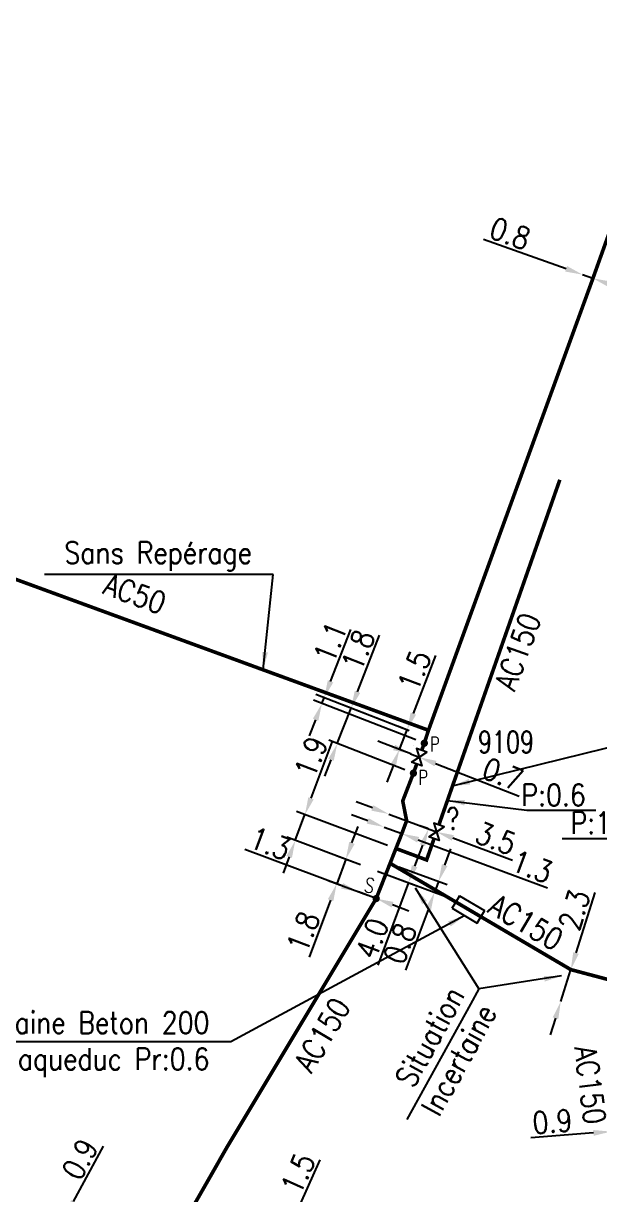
# Model space of a CAD drawing. Header units: millimetres. Extents: x 113999 to 115000, y 123996 to 125006.
# Drawn here: x 114049.3 to 114088.9, y 124919.6 to 125000.1 of the extents above; entities that cross this region are included whole.
import ezdxf
from ezdxf.enums import TextEntityAlignment as Align

# ---------------------------------------------------------------- set-up
doc = ezdxf.new("R2010")
doc.units = ezdxf.units.MM
doc.header["$PDMODE"] = 34
doc.linetypes.add('L_25_AP', pattern=[2000, 1000, 1000])
doc.layers.get('0').update_dxf_attribs({"linetype": 'CONTINUOUS'})
doc.layers.get('Defpoints').update_dxf_attribs({"linetype": 'CONTINUOUS'})
for name, color, linetype in [('L_150', 1, 'CONTINUOUS'), ('L_150_NC', 1, 'CONTINUOUS'), ('L_300', 7, 'CONTINUOUS'), ('L_300_NC', 7, 'CONTINUOUS'), ('L_340', 7, 'CONTINUOUS'), ('L_400', 7, 'CONTINUOUS')]:
    doc.layers.add(name, color=color, linetype=linetype)
doc.layers.add('NO_PRINT', color=7, linetype='CONTINUOUS', plot=False)
doc.styles.add('G_ROMANS', font='ROMANS.SHX', dxfattribs={"width": 0.75})
doc.styles.get("Standard").update_dxf_attribs({"font": 'romans.shx', "width": 0.85})
doc.dimstyles.get("Standard").update_dxf_attribs({"dimtxt": 1.5, "dimasz": 1.2, "dimexe": 0.625, "dimexo": 0.625, "dimgap": 0.25, "dimtad": 1, "dimdec": 1, "dimzin": 0, "dimdsep": 46, "dimtxsty": 'Standard', "dimcen": -0.5, "dimadec": 0, "dimazin": 0, "dimtfac": 1, "dimtdec": 1, "dimtmove": 0, "dimatfit": 3, "dimfxl": 0, "dimtolj": 1, "dimtzin": 0, "dimarcsym": 0})

# ---------------------------------------------------------------- blocks, each defined once
blk = doc.blocks.new('*D262')
at = {"layer": 'Defpoints', "color": 0, "linetype": 'Continuous', "transparency": 16777216}
for p in [(114067.513, 124916.958), (114069.701, 124915.982), (114067.902, 124915.142)]:
    blk.add_point(p, dxfattribs=at)
at = {"layer": 'L_340', "color": 0, "linetype": 'Continuous', "lineweight": -2, "transparency": 16777216}
for p, q in [((114068.002, 124918.054), (114069.747, 124921.964)), ((114066.902, 124915.588), (114067.513, 124916.958)), ((114069.13, 124916.236), (114066.942, 124917.213)), ((114067.332, 124915.396), (114066.331, 124915.843)), ((114066.413, 124914.492), (114065.924, 124913.396))]:
    blk.add_line(p, q, dxfattribs=at)
at = {"layer": 'L_340', "color": 0, "linetype": 'Continuous', "transparency": 16777216}
for points in [[(114067.819, 124918.135), (114068.185, 124917.972), (114067.513, 124916.958)], [(114066.23, 124914.574), (114066.596, 124914.411), (114066.902, 124915.588)]]:
    blk.add_solid(points, dxfattribs=at)
at = {"layer": 'L_340', "color": 0, "linetype": 'Continuous', "transparency": 16777216, "insert": (114068.224, 124921.006), "char_height": 1.5, "attachment_point": 5, "rotation": 65.95296}
blk.add_mtext('\\A1;1.5', dxfattribs=at)
blk = doc.blocks.new('*D263')
at = {"layer": 'Defpoints', "color": 0, "linetype": 'Continuous', "transparency": 16777216}
for p in [(114052.222, 124918.041), (114055.93, 124916.026), (114058.182, 124913.787)]:
    blk.add_point(p, dxfattribs=at)
at = {"layer": 'L_150', "color": 0, "linetype": 'Continuous', "lineweight": -2, "transparency": 16777216}
for p, q in [((114052.792, 124919.097), (114054.839, 124922.89)), ((114055.381, 124916.324), (114051.673, 124918.339)), ((114051.798, 124917.256), (114052.222, 124918.041)), ((114057.633, 124914.086), (114051.249, 124917.555)), ((114051.228, 124916.2), (114050.658, 124915.144))]:
    blk.add_line(p, q, dxfattribs=at)
at = {"layer": 'L_150', "color": 0, "linetype": 'Continuous', "transparency": 16777216}
for points in [[(114052.616, 124919.192), (114052.968, 124919.002), (114052.222, 124918.041)], [(114051.052, 124916.295), (114051.404, 124916.105), (114051.798, 124917.256)]]:
    blk.add_solid(points, dxfattribs=at)
at = {"layer": 'L_150', "color": 0, "linetype": 'Continuous', "transparency": 16777216, "insert": (114053.221, 124921.996), "char_height": 1.5, "attachment_point": 5, "rotation": 61.63924}
blk.add_mtext('\\A1;0.9', dxfattribs=at)
blk = doc.blocks.new('*D112')
at = {"layer": 'Defpoints', "color": 0, "linetype": 'Continuous', "transparency": 16777216}
for p in [(114087.785, 124982.842), (114087.785, 124982.842), (114088.492, 124982.59)]:
    blk.add_point(p, dxfattribs=at)
at = {"layer": 'L_150', "color": 0, "linetype": 'Continuous', "lineweight": -2, "transparency": 16777216}
for p, q in [((114086.655, 124983.245), (114080.971, 124985.269)), ((114088.492, 124982.59), (114087.785, 124982.842)), ((114089.622, 124982.188), (114090.753, 124981.785))]:
    blk.add_line(p, q, dxfattribs=at)
at = {"layer": 'L_150', "color": 0, "linetype": 'Continuous', "transparency": 16777216}
for points in [[(114086.722, 124983.433), (114086.588, 124983.056), (114087.785, 124982.842)], [(114089.689, 124982.376), (114089.555, 124981.999), (114088.492, 124982.59)]]:
    blk.add_solid(points, dxfattribs=at)
at = {"layer": 'L_150', "color": 0, "linetype": 'Continuous', "transparency": 16777216, "insert": (114082.8, 124985.679), "char_height": 1.5, "attachment_point": 5, "rotation": 340.39216}
blk.add_mtext('\\A1;0.8', dxfattribs=at)
blk = doc.blocks.new('*D306')
at = {"layer": 'Defpoints', "color": 0, "linetype": 'Continuous', "transparency": 16777216}
for p in [(114086.97, 124935.039), (114086.281, 124932.844), (114086.281, 124932.844)]:
    blk.add_point(p, dxfattribs=at)
at = {"layer": 'L_150', "color": 0, "linetype": 'Continuous', "lineweight": -2, "transparency": 16777216}
for p, q in [((114087.33, 124936.183), (114088.64, 124940.354)), ((114086.281, 124932.844), (114086.97, 124935.039)), ((114085.921, 124931.699), (114085.561, 124930.555))]:
    blk.add_line(p, q, dxfattribs=at)
at = {"layer": 'L_150', "color": 0, "linetype": 'Continuous', "transparency": 16777216}
for points in [[(114087.139, 124936.243), (114087.52, 124936.123), (114086.97, 124935.039)], [(114085.73, 124931.759), (114086.112, 124931.639), (114086.281, 124932.844)]]:
    blk.add_solid(points, dxfattribs=at)
at = {"layer": 'L_150', "color": 0, "linetype": 'Continuous', "transparency": 16777216, "insert": (114087.21, 124939.141), "char_height": 1.5, "attachment_point": 5, "rotation": 72.55935}
blk.add_mtext('\\A1;2.3', dxfattribs=at)
blk = doc.blocks.new('*D318')
at = {"layer": 'Defpoints', "color": 0, "linetype": 'Continuous', "transparency": 16777216}
for p in [(114075.71, 124951.529), (114076.434, 124951.247), (114076.549, 124949.646)]:
    blk.add_point(p, dxfattribs=at)
at = {"layer": 'L_300', "color": 0, "linetype": 'Continuous', "lineweight": -2, "transparency": 16777216}
for p, q in [((114076.145, 124952.647), (114077.697, 124956.636)), ((114075.851, 124951.474), (114075.128, 124951.755)), ((114075.184, 124950.177), (114075.71, 124951.529)), ((114075.967, 124949.873), (114074.602, 124950.404)), ((114074.749, 124949.059), (114074.314, 124947.941))]:
    blk.add_line(p, q, dxfattribs=at)
at = {"layer": 'L_300', "color": 0, "linetype": 'Continuous', "transparency": 16777216}
for points in [[(114075.959, 124952.72), (114076.332, 124952.575), (114075.71, 124951.529)], [(114074.563, 124949.132), (114074.935, 124948.987), (114075.184, 124950.177)]]:
    blk.add_solid(points, dxfattribs=at)
at = {"layer": 'L_300', "color": 0, "linetype": 'Continuous', "transparency": 16777216, "insert": (114076.223, 124955.606), "char_height": 1.5, "attachment_point": 5, "rotation": 68.73896}
blk.add_mtext('\\A1;1.5', dxfattribs=at)
blk = doc.blocks.new('*D319')
at = {"layer": 'Defpoints', "color": 0, "linetype": 'Continuous', "transparency": 16777216}
for p in [(114075.944, 124949.882), (114075.944, 124949.882), (114076.549, 124949.646)]:
    blk.add_point(p, dxfattribs=at)
at = {"layer": 'L_300', "color": 0, "linetype": 'Continuous', "lineweight": -2, "transparency": 16777216}
for p, q in [((114074.825, 124950.317), (114073.707, 124950.752)), ((114076.17, 124950.465), (114076.17, 124950.465)), ((114075.944, 124949.882), (114076.549, 124949.646)), ((114077.668, 124949.211), (114083.416, 124946.974))]:
    blk.add_line(p, q, dxfattribs=at)
at = {"layer": 'L_300', "color": 0, "linetype": 'Continuous', "transparency": 16777216}
for points in [[(114074.898, 124950.504), (114074.753, 124950.131), (114075.944, 124949.882)], [(114077.74, 124949.398), (114077.595, 124949.025), (114076.549, 124949.646)]]:
    blk.add_solid(points, dxfattribs=at)
at = {"layer": 'L_300', "color": 0, "linetype": 'Continuous', "transparency": 16777216, "insert": (114082.301, 124948.481), "char_height": 1.5, "attachment_point": 5, "rotation": 338.73896}
blk.add_mtext('\\A1;0.7', dxfattribs=at)
blk = doc.blocks.new('L_300_03')
at = {"color": 0, "linetype": 'Continuous', "flags": 128}
blk.add_lwpolyline([(-0.5, 0.375), (0.5, -0.375), (0.5, 0.375), (-0.5, -0.375), (-0.5, 0.375)], dxfattribs=at)
at = {"color": 0, "linetype": 'Continuous', "width": 0.75}
blk.add_attdef('NUM', text='', height=1, dxfattribs=at).set_placement((0, 1.673), align=Align.MIDDLE_CENTER)
at = {"color": 0, "linetype": 'Continuous', "width": 0.75, "flags": 3}
for tag, p in [('DEF_LEG', (0, -5)), ('DEF_COUP', (0, -7.5)), ('DEF_TYPE', (0, -10))]:
    blk.add_attdef(tag, text='', height=1.2, dxfattribs=at).set_placement(p, align=Align.MIDDLE)
blk = doc.blocks.new('*D320')
at = {"layer": 'Defpoints', "color": 0, "linetype": 'Continuous', "transparency": 16777216}
for p in [(114070.017, 124953.744), (114076.434, 124951.247), (114076.9, 124950.611)]:
    blk.add_point(p, dxfattribs=at)
at = {"layer": 'L_300', "color": 0, "linetype": 'Continuous', "lineweight": -2, "transparency": 16777216}
for p, q in [((114070.452, 124954.862), (114071.839, 124958.427)), ((114076.318, 124950.838), (114069.281, 124953.576)), ((114075.851, 124951.474), (114069.434, 124953.971)), ((114069.863, 124953.349), (114070.017, 124953.744)), ((114069.428, 124952.231), (114068.993, 124951.112))]:
    blk.add_line(p, q, dxfattribs=at)
at = {"layer": 'L_300', "color": 0, "linetype": 'Continuous', "transparency": 16777216}
for points in [[(114070.265, 124954.935), (114070.638, 124954.79), (114070.017, 124953.744)], [(114069.242, 124952.303), (114069.614, 124952.158), (114069.863, 124953.349)]]:
    blk.add_solid(points, dxfattribs=at)
at = {"layer": 'L_300', "color": 0, "linetype": 'Continuous', "transparency": 16777216, "insert": (114070.431, 124957.566), "char_height": 1.5, "attachment_point": 5, "rotation": 68.73898}
blk.add_mtext('\\A1;1.1', dxfattribs=at)
blk = doc.blocks.new('*D321')
at = {"layer": 'Defpoints', "color": 0, "linetype": 'Continuous', "transparency": 16777216}
for p in [(114071.868, 124953.024), (114076.434, 124951.247), (114076.151, 124948.55)]:
    blk.add_point(p, dxfattribs=at)
at = {"layer": 'L_300', "color": 0, "linetype": 'Continuous', "lineweight": -2, "transparency": 16777216}
for p, q in [((114072.303, 124954.142), (114073.822, 124958.046)), ((114075.851, 124951.474), (114071.286, 124953.25)), ((114070.919, 124950.586), (114071.868, 124953.024)), ((114075.568, 124948.777), (114070.337, 124950.812)), ((114070.484, 124949.467), (114070.049, 124948.349))]:
    blk.add_line(p, q, dxfattribs=at)
at = {"layer": 'L_300', "color": 0, "linetype": 'Continuous', "transparency": 16777216}
for points in [[(114072.117, 124954.215), (114072.49, 124954.07), (114071.868, 124953.024)], [(114070.298, 124949.54), (114070.671, 124949.395), (114070.919, 124950.586)]]:
    blk.add_solid(points, dxfattribs=at)
at = {"layer": 'L_300', "color": 0, "linetype": 'Continuous', "transparency": 16777216, "insert": (114072.348, 124957.016), "char_height": 1.5, "attachment_point": 5, "rotation": 68.73896}
blk.add_mtext('\\A1;1.8', dxfattribs=at)
blk = doc.blocks.new('*D324')
at = {"layer": 'Defpoints', "color": 0, "linetype": 'Continuous', "transparency": 16777216}
for p in [(114089.727, 124923.897), (114089.936, 124921.188), (114090.834, 124921.257)]:
    blk.add_point(p, dxfattribs=at)
at = {"layer": 'L_150', "color": 0, "linetype": 'Continuous', "lineweight": -2, "transparency": 16777216}
for p, q in [((114089.888, 124921.811), (114089.678, 124924.52)), ((114090.785, 124921.88), (114090.576, 124924.59)), ((114088.53, 124923.805), (114084.232, 124923.472)), ((114090.624, 124923.967), (114089.727, 124923.897)), ((114091.82, 124924.059), (114093.017, 124924.152))]:
    blk.add_line(p, q, dxfattribs=at)
at = {"layer": 'L_150', "color": 0, "linetype": 'Continuous', "transparency": 16777216}
for points in [[(114091.805, 124924.259), (114091.836, 124923.86), (114090.624, 124923.967)], [(114088.515, 124924.004), (114088.546, 124923.605), (114089.727, 124923.897)]]:
    blk.add_solid(points, dxfattribs=at)
at = {"layer": 'L_150', "color": 0, "linetype": 'Continuous', "transparency": 16777216, "insert": (114085.706, 124924.589), "char_height": 1.5, "attachment_point": 5, "rotation": 4.42716}
blk.add_mtext('\\A1;0.9', dxfattribs=at)
blk = doc.blocks.new('*D388')
at = {"layer": 'Defpoints', "color": 0, "linetype": 'Continuous', "ltscale": 0.5, "transparency": 16777216}
for p in [(114072.373, 124940.38), (114072.373, 124940.38), (114073.592, 124939.926)]:
    blk.add_point(p, dxfattribs=at)
at = {"layer": 'L_300', "color": 0, "linetype": 'Continuous', "lineweight": -2, "ltscale": 0.5, "transparency": 16777216}
for p, q in [((114071.249, 124940.799), (114064.556, 124943.294)), ((114073.592, 124939.926), (114072.373, 124940.38)), ((114074.716, 124939.507), (114075.84, 124939.088))]:
    blk.add_line(p, q, dxfattribs=at)
at = {"layer": 'L_300', "color": 0, "linetype": 'Continuous', "ltscale": 0.5, "transparency": 16777216}
for points in [[(114071.319, 124940.987), (114071.179, 124940.612), (114072.373, 124940.38)], [(114074.786, 124939.694), (114074.646, 124939.319), (114073.592, 124939.926)]]:
    blk.add_solid(points, dxfattribs=at)
at = {"layer": 'L_300', "color": 0, "linetype": 'Continuous', "ltscale": 0.5, "transparency": 16777216, "insert": (114066.306, 124943.709), "char_height": 1.5, "attachment_point": 5, "rotation": 339.55636}
blk.add_mtext('\\A1;1.3', dxfattribs=at)
blk = doc.blocks.new('*D389')
at = {"layer": 'Defpoints', "color": 0, "linetype": 'Continuous', "ltscale": 0.5, "transparency": 16777216}
for p in [(114073.089, 124942.034), (114070.875, 124940.939), (114073.592, 124939.926)]:
    blk.add_point(p, dxfattribs=at)
at = {"layer": 'L_300', "color": 0, "linetype": 'Continuous', "lineweight": -2, "ltscale": 0.5, "transparency": 16777216}
for p, q in [((114071.923, 124943.75), (114072.342, 124944.874)), ((114072.503, 124942.253), (114070.918, 124942.844)), ((114071.503, 124942.625), (114070.875, 124940.939)), ((114073.006, 124940.144), (114070.289, 124941.157)), ((114070.456, 124939.814), (114068.992, 124935.889))]:
    blk.add_line(p, q, dxfattribs=at)
at = {"layer": 'L_300', "color": 0, "linetype": 'Continuous', "ltscale": 0.5, "transparency": 16777216}
for points in [[(114071.735, 124943.82), (114072.11, 124943.68), (114071.503, 124942.625)], [(114070.268, 124939.884), (114070.643, 124939.744), (114070.875, 124940.939)]]:
    blk.add_solid(points, dxfattribs=at)
at = {"layer": 'L_300', "color": 0, "linetype": 'Continuous', "ltscale": 0.5, "transparency": 16777216, "insert": (114068.577, 124937.639), "char_height": 1.5, "attachment_point": 5, "rotation": 69.55636}
blk.add_mtext('\\A1;1.8', dxfattribs=at)
blk = doc.blocks.new('*D390')
at = {"layer": 'Defpoints', "color": 0, "linetype": 'Continuous', "transparency": 16777216}
for p in [(114074.456, 124945.74), (114074.456, 124945.74), (114077.735, 124944.518)]:
    blk.add_point(p, dxfattribs=at)
at = {"layer": 'L_300_NC', "color": 0, "linetype": 'Continuous', "lineweight": -2, "transparency": 16777216}
for p, q in [((114073.331, 124946.16), (114072.207, 124946.579)), ((114074.456, 124945.74), (114077.735, 124944.518)), ((114078.86, 124944.099), (114082.956, 124942.572))]:
    blk.add_line(p, q, dxfattribs=at)
at = {"layer": 'L_300_NC', "color": 0, "linetype": 'Continuous', "transparency": 16777216}
for points in [[(114073.401, 124946.347), (114073.261, 124945.972), (114074.456, 124945.74)], [(114078.929, 124944.286), (114078.79, 124943.911), (114077.735, 124944.518)]]:
    blk.add_solid(points, dxfattribs=at)
at = {"layer": 'L_300_NC', "color": 0, "linetype": 'Continuous', "transparency": 16777216, "insert": (114081.819, 124944.063), "char_height": 1.5, "attachment_point": 5, "rotation": 339.55636}
blk.add_mtext('\\A1;3.5', dxfattribs=at)
blk = doc.blocks.new('*D391')
at = {"layer": 'Defpoints', "color": 0, "linetype": 'Continuous', "transparency": 16777216}
for p in [(114077.189, 124944.722), (114077.735, 124944.518), (114073.089, 124942.034)]:
    blk.add_point(p, dxfattribs=at)
at = {"layer": 'L_300_NC', "color": 0, "linetype": 'Continuous', "lineweight": -2, "transparency": 16777216}
for p, q in [((114077.149, 124944.736), (114076.603, 124944.94)), ((114076.77, 124943.597), (114076.228, 124942.145)), ((114073.674, 124941.816), (114076.395, 124940.802)), ((114075.809, 124941.02), (114073.694, 124935.347))]:
    blk.add_line(p, q, dxfattribs=at)
at = {"layer": 'L_300_NC', "color": 0, "linetype": 'Continuous', "transparency": 16777216}
for points in [[(114076.582, 124943.667), (114076.957, 124943.527), (114077.189, 124944.722)], [(114076.041, 124942.215), (114076.416, 124942.075), (114075.809, 124941.02)]]:
    blk.add_solid(points, dxfattribs=at)
at = {"layer": 'L_300_NC', "color": 0, "linetype": 'Continuous', "transparency": 16777216, "insert": (114073.311, 124937.183), "char_height": 1.5, "attachment_point": 5, "rotation": 69.55636}
blk.add_mtext('\\A1;4.0', dxfattribs=at)
blk = doc.blocks.new('*D392')
at = {"layer": 'Defpoints', "color": 0, "linetype": 'Continuous', "transparency": 16777216}
for p in [(114074.134, 124944.846), (114074.134, 124944.846), (114075.352, 124944.392)]:
    blk.add_point(p, dxfattribs=at)
at = {"layer": 'L_150', "color": 0, "linetype": 'Continuous', "lineweight": -2, "transparency": 16777216}
for p, q in [((114073.01, 124945.265), (114071.885, 124945.685)), ((114074.134, 124944.846), (114075.352, 124944.392)), ((114076.477, 124943.973), (114085.36, 124940.662))]:
    blk.add_line(p, q, dxfattribs=at)
at = {"layer": 'L_150', "color": 0, "linetype": 'Continuous', "transparency": 16777216}
for points in [[(114073.08, 124945.453), (114072.94, 124945.078), (114074.134, 124944.846)], [(114076.547, 124944.161), (114076.407, 124943.786), (114075.352, 124944.392)]]:
    blk.add_solid(points, dxfattribs=at)
at = {"layer": 'L_150', "color": 0, "linetype": 'Continuous', "transparency": 16777216, "insert": (114084.309, 124942.121), "char_height": 1.5, "attachment_point": 5, "rotation": 339.55636}
blk.add_mtext('\\A1;1.3', dxfattribs=at)
blk = doc.blocks.new('*D393')
at = {"layer": 'Defpoints', "color": 0, "linetype": 'Continuous', "ltscale": 0.5, "transparency": 16777216}
for p in [(114073.089, 124942.034), (114074.571, 124942.336), (114077.879, 124941.102)]:
    blk.add_point(p, dxfattribs=at)
at = {"layer": 'L_150', "color": 0, "linetype": 'Continuous', "lineweight": -2, "ltscale": 0.5, "transparency": 16777216}
for p, q in [((114078.299, 124942.227), (114078.718, 124943.351)), ((114075.156, 124942.117), (114078.465, 124940.884)), ((114073.674, 124941.816), (114078.186, 124940.134)), ((114077.879, 124941.102), (114077.6, 124940.353)), ((114077.181, 124939.228), (114075.606, 124935.003))]:
    blk.add_line(p, q, dxfattribs=at)
at = {"layer": 'L_150', "color": 0, "linetype": 'Continuous', "ltscale": 0.5, "transparency": 16777216}
for points in [[(114078.111, 124942.297), (114078.486, 124942.157), (114077.879, 124941.102)], [(114076.993, 124939.298), (114077.368, 124939.159), (114077.6, 124940.353)]]:
    blk.add_solid(points, dxfattribs=at)
at = {"layer": 'L_150', "color": 0, "linetype": 'Continuous', "ltscale": 0.5, "transparency": 16777216, "insert": (114075.223, 124936.839), "char_height": 1.5, "attachment_point": 5, "rotation": 69.55636}
blk.add_mtext('\\A1;0.8', dxfattribs=at)
blk = doc.blocks.new('*D394')
at = {"layer": 'Defpoints', "color": 0, "linetype": 'Continuous', "ltscale": 0.5, "transparency": 16777216}
for p in [(114068.03, 124943.92), (114074.949, 124943.369), (114073.089, 124942.034)]:
    blk.add_point(p, dxfattribs=at)
at = {"layer": 'L_150_NC', "color": 0, "linetype": 'Continuous', "lineweight": -2, "ltscale": 0.5, "transparency": 16777216}
for p, q in [((114069.112, 124946.825), (114070.554, 124950.694)), ((114068.03, 124943.92), (114068.693, 124945.701)), ((114074.363, 124943.587), (114068.108, 124945.919)), ((114072.503, 124942.253), (114067.444, 124944.139)), ((114067.61, 124942.796), (114067.191, 124941.671))]:
    blk.add_line(p, q, dxfattribs=at)
at = {"layer": 'L_150_NC', "color": 0, "linetype": 'Continuous', "ltscale": 0.5, "transparency": 16777216}
for points in [[(114068.925, 124946.895), (114069.3, 124946.755), (114068.693, 124945.701)], [(114067.423, 124942.866), (114067.798, 124942.726), (114068.03, 124943.92)]]:
    blk.add_solid(points, dxfattribs=at)
at = {"layer": 'L_150_NC', "color": 0, "linetype": 'Continuous', "ltscale": 0.5, "transparency": 16777216, "insert": (114069.106, 124949.671), "char_height": 1.5, "attachment_point": 5, "rotation": 69.55636}
blk.add_mtext('\\A1;1.9', dxfattribs=at)
blk = doc.blocks.new('L_300_11')
at = {"color": 0, "linetype": 'Continuous', "const_width": 0.248, "flags": 128}
blk.add_lwpolyline([(-0.126, 0, 1), (0.126, 0, 1)], format="xyb", close=True, dxfattribs=at)
at = {"linetype": 'Continuous', "style": 'G_ROMANS', "width": 0.75}
blk.add_attdef('S', text='', height=1, dxfattribs=at).set_placement((0, 1.35), align=Align.MIDDLE_CENTER)
at = {"color": 0, "linetype": 'Continuous', "width": 0.75, "flags": 3}
for tag, p in [('DEF_LEG', (0, -5)), ('DEF_COUP', (0, -7.5)), ('DEF_TYPE', (0, -10))]:
    blk.add_attdef(tag, text='', height=1.2, dxfattribs=at).set_placement(p, align=Align.MIDDLE)
blk = doc.blocks.new('L_300_12')
at = {"color": 0, "linetype": 'Continuous', "const_width": 0.248, "flags": 128}
blk.add_lwpolyline([(-0.126, 0, 1), (0.126, 0, 1)], format="xyb", close=True, dxfattribs=at)
at = {"linetype": 'Continuous', "style": 'G_ROMANS', "width": 0.75}
blk.add_attdef('P', text='', height=1, dxfattribs=at).set_placement((0, 1.331), align=Align.MIDDLE_CENTER)
at = {"color": 0, "linetype": 'Continuous', "width": 0.75, "flags": 3}
for tag, p in [('DEF_LEG', (0, -5)), ('DEF_COUP', (0, -7.5)), ('DEF_TYPE', (0, -10))]:
    blk.add_attdef(tag, text='', height=1.2, dxfattribs=at).set_placement(p, align=Align.MIDDLE)

msp = doc.modelspace()

# ---------------------------------------------------------------- linework, layer by layer
at = {"layer": 'L_150', "linetype": 'L_25_AP', "flags": 128}
msp.add_lwpolyline([(114080.981, 124961.941, 0.25, 0.25, 0), (114088.492, 124982.59, 0.25, 0.25, 0), (114094.711, 125000, 0, 0, 0)], format="xyseb", dxfattribs=at)
at = {"layer": 'L_150', "linetype": 'L_25_AP', "ltscale": 0.5}
msp.add_lwpolyline([(114077.184, 124951.503, 0.25, 0.25, 0), (114046.808, 124962.618, 0.25, 0.25, 0), (114042.34, 124951.454, 0.25, 0.25, 0), (114038.68, 124942.31, 0, 0, 0)], format="xyseb", dxfattribs=at)
at = {"layer": 'L_150', "linetype": 'L_25_AP', "ltscale": 0.5, "const_width": 0.25}
for points in [[(114076.72, 124950.116), (114076.9, 124950.611), (114077.184, 124951.503), (114080.981, 124961.941)], [(114000, 124824.657), (114001.902, 124827.327), (114016.449, 124847.854), (114022.993, 124857.596), (114036.918, 124877.699), (114043.122, 124887.086), (114045.358, 124890.556), (114049.582, 124897.11), (114057.282, 124912.12), (114058.182, 124913.787), (114063.351, 124922.853), (114073.592, 124939.926), (114074.546, 124942.346), (114074.949, 124943.369), (114075.352, 124944.392), (114075.684, 124945.282), (114075.416, 124946.643), (114076.151, 124948.55), (114076.378, 124949.176)], [(114089.905, 124934.258), (114089.332, 124934.411), (114086.97, 124935.039), (114074.571, 124942.336)]]:
    msp.add_lwpolyline(points, dxfattribs=at)
at = {"layer": 'L_150_NC', "ltscale": 0.5, "const_width": 0.25, "flags": 128}
for points in [[(114086.216, 124968.732), (114077.9, 124944.99)], [(114074.949, 124943.369), (114077.057, 124942.583), (114077.57, 124944.046)]]:
    msp.add_lwpolyline(points, dxfattribs=at)
at = {"layer": 'L_400', "color": 7, "linetype": 'CONTINUOUS', "ltscale": 0.5}
for p, q in [((114078.815, 124939.258), (114079.069, 124939.689)), ((114079.322, 124940.119), (114079.069, 124939.689)), ((114079.322, 124940.119), (114081.046, 124939.105)), ((114078.815, 124939.258), (114080.539, 124938.243)), ((114081.046, 124939.105), (114080.792, 124938.674)), ((114080.539, 124938.243), (114080.792, 124938.674))]:
    msp.add_line(p, q, dxfattribs=at)

# ---------------------------------------------------------------- block references
at = {"layer": 'L_300'}
ref = msp.add_blockref('L_300_03', (114076.549, 124949.646), dxfattribs=dict(at, rotation=70.01195718843312))
ref.add_attrib('NUM', '9109', dxfattribs={"layer": '0', "color": 0, "linetype": 'Continuous', "height": 1.5, "width": 0.75}).set_placement((114082.512, 124950.7), align=Align.MIDDLE_CENTER)
at = {"layer": 'L_300', "ltscale": 0.5}
ref = msp.add_blockref('L_300_12', (114076.9, 124950.611), dxfattribs=at)
ref.add_attrib('P', 'P', dxfattribs={"layer": '0', "linetype": 'Continuous', "ltscale": 0.5, "height": 1, "style": 'G_ROMANS', "width": 0.75}).set_placement((114077.616, 124950.546), align=Align.MIDDLE_CENTER)
ref = msp.add_blockref('L_300_12', (114076.151, 124948.55), dxfattribs=at)
ref.add_attrib('P', 'P', dxfattribs={"layer": '0', "linetype": 'Continuous', "ltscale": 0.5, "height": 1, "style": 'G_ROMANS', "width": 0.75}).set_placement((114076.814, 124948.249), align=Align.MIDDLE_CENTER)
ref = msp.add_blockref('L_300_11', (114073.592, 124939.926), dxfattribs=dict(at, rotation=349.0186798265841))
ref.add_attrib('S', 'S', dxfattribs={"layer": '0', "linetype": 'Continuous', "ltscale": 0.5, "height": 1, "rotation": 349.01868, "style": 'G_ROMANS', "width": 0.75}).set_placement((114073.129, 124940.823), align=Align.MIDDLE_CENTER)
at = {"layer": 'L_300_NC'}
ref = msp.add_blockref('L_300_03', (114077.735, 124944.518), dxfattribs=dict(at, rotation=70.697971621804))
ref.add_attrib('NUM', '?', dxfattribs={"layer": '0', "color": 0, "linetype": 'Continuous', "height": 1.5, "rotation": 0.68601, "width": 0.75}).set_placement((114078.865, 124945.429), align=Align.MIDDLE_CENTER)

# ---------------------------------------------------------------- texts
at = {"layer": 'L_150', "linetype": 'Continuous', "width": 0.85}
for s, rotation, p in [('AC50', 339.96195, (114054.717, 124960.932)), ('AC150', 329.52195, (114081.178, 124939.02)), ('AC150', 59.61334, (114069.15, 124927.84)), ('AC150', 277.4296, (114087.21, 124929.685))]:
    msp.add_text(s, height=1.5, rotation=rotation, dxfattribs=at).set_placement(p)
at = {"layer": 'L_150', "linetype": 'Continuous', "insert": (114065.054, 124962.467), "char_height": 1.5, "attachment_point": 9}
msp.add_mtext('\\A1;Sans Repérage', dxfattribs=at)
at = {"layer": 'L_150', "linetype": 'Continuous', "ltscale": 0.5, "insert": (114092.47, 124944.384), "char_height": 1.5, "attachment_point": 9}
msp.add_mtext('\\A1;P:1.35', dxfattribs=at)
at = {"layer": 'L_150', "linetype": 'Continuous', "ltscale": 0.5, "insert": (114081.922, 124932.105), "char_height": 1.5, "attachment_point": 9, "rotation": 61.122}
msp.add_mtext('\\A1;Situation\\PIncertaine', dxfattribs=at)
at = {"layer": 'L_150_NC', "linetype": 'Continuous', "width": 0.85}
msp.add_text('AC150', height=1.5, rotation=70.01196, dxfattribs=at).set_placement((114083.104, 124954.119))
at = {"layer": 'L_150_NC', "linetype": 'Continuous', "ltscale": 0.5, "insert": (114083.575, 124947.803), "char_height": 1.5, "attachment_point": 1}
msp.add_mtext('\\A1;P:0.6', dxfattribs=at)
at = {"layer": 'L_400', "linetype": 'Continuous', "ltscale": 0.5, "insert": (114062.129, 124927.643), "char_height": 1.5, "attachment_point": 9}
msp.add_mtext('\\A1;Gaine Beton 200\\PAu dessus aqueduc Pr:0.6', dxfattribs=at)

# ---------------------------------------------------------------- dimensions: what is measured, and where the dimension line sits
at = {"layer": 'L_150', "linetype": 'Continuous'}
for base, p1, p2, angle, picture, middle in [((114087.785, 124982.842), (114088.492, 124982.59), (114087.785, 124982.842), 340.39216, '*D112', (114082.465, 124984.737)), ((114086.281, 124932.844), (114086.97, 124935.039), (114086.281, 124932.844), 72.55935, '*D306', (114088.164, 124938.841)), ((114089.727, 124923.897), (114090.834, 124921.257), (114089.936, 124921.188), 4.42716, '*D324', (114085.783, 124923.592)), ((114052.222, 124918.041), (114058.182, 124913.787), (114055.93, 124916.026), 241.63924, '*D263', (114054.101, 124921.521))]:
    dim = msp.add_linear_dim(base=base, p1=p1, p2=p2, angle=angle, dimstyle='Standard', dxfattribs=at)
    dim.commit()
    dim.dimension.update_dxf_attribs({"geometry": picture, "text_midpoint": middle, "dimtype": 160})
dim = msp.add_linear_dim(base=(114074.134, 124944.846), p1=(114075.352, 124944.392), p2=(114074.134, 124944.846), angle=339.55636, dimstyle='Standard', override={"dimatfit": 0}, dxfattribs=at)
dim.commit()
dim.dimension.update_dxf_attribs({"geometry": '*D392', "text_midpoint": (114083.96, 124941.184), "dimtype": 160})
at = {"layer": 'L_150', "linetype": 'Continuous', "ltscale": 0.5}
dim = msp.add_linear_dim(base=(114077.879, 124941.102), p1=(114073.089, 124942.034), p2=(114074.571, 124942.336), angle=69.55636, dimstyle='Standard', dxfattribs=at)
dim.commit()
dim.dimension.update_dxf_attribs({"geometry": '*D393', "text_midpoint": (114076.16, 124936.489), "dimtype": 160})
at = {"layer": 'L_150_NC', "linetype": 'Continuous', "ltscale": 0.5}
dim = msp.add_linear_dim(base=(114068.03, 124943.92), p1=(114074.949, 124943.369), p2=(114073.089, 124942.034), angle=69.55636, dimstyle='Standard', dxfattribs=at)
dim.commit()
dim.dimension.update_dxf_attribs({"geometry": '*D394', "text_midpoint": (114070.043, 124949.322), "dimtype": 160})
at = {"layer": 'L_300', "linetype": 'Continuous'}
for base, p1, angle, text, picture, middle in [((114070.017, 124953.744), (114076.9, 124950.611), 248.73898, '1.1', '*D320', (114071.363, 124957.204)), ((114071.868, 124953.024), (114076.151, 124948.55), 248.73896, '1.8', '*D321', (114073.28, 124956.653))]:
    dim = msp.add_linear_dim(base=base, p1=p1, p2=(114076.434, 124951.247), angle=angle, text=text, dimstyle='Standard', dxfattribs=at)
    dim.commit()
    dim.dimension.update_dxf_attribs({"geometry": picture, "text_midpoint": middle, "dimtype": 160})
for base, p1, p2, angle, picture, middle in [((114075.71, 124951.5288), (114076.54928, 124949.64634), (114076.43394, 124951.24711), 248.73896, '*D318', (114077.15529, 124955.24324)), ((114075.944, 124949.882), (114076.549, 124949.646), (114075.944, 124949.882), 338.73896, '*D319', (114081.939, 124947.549))]:
    dim = msp.add_linear_dim(base=base, p1=p1, p2=p2, angle=angle, dimstyle='Standard', dxfattribs=at)
    dim.commit()
    dim.dimension.update_dxf_attribs({"geometry": picture, "text_midpoint": middle, "dimtype": 160})
at = {"layer": 'L_300', "linetype": 'Continuous', "ltscale": 0.5}
dim = msp.add_linear_dim(base=(114072.373, 124940.38), p1=(114073.592, 124939.926), p2=(114072.373, 124940.38), angle=339.55636, dimstyle='Standard', override={"dimatfit": 0}, dxfattribs=at)
dim.commit()
dim.dimension.update_dxf_attribs({"geometry": '*D388', "text_midpoint": (114065.956, 124942.772), "dimtype": 160})
dim = msp.add_linear_dim(base=(114070.875, 124940.939), p1=(114073.089, 124942.034), p2=(114073.592, 124939.926), angle=69.55636, dimstyle='Standard', dxfattribs=at)
dim.commit()
dim.dimension.update_dxf_attribs({"geometry": '*D389', "text_midpoint": (114069.514, 124937.289), "dimtype": 160})
at = {"layer": 'L_300_NC', "linetype": 'Continuous'}
dim = msp.add_linear_dim(base=(114074.456, 124945.74), p1=(114077.735, 124944.518), p2=(114074.456, 124945.74), angle=339.55636, dimstyle='Standard', override={"dimatfit": 0}, dxfattribs=at)
dim.commit()
dim.dimension.update_dxf_attribs({"geometry": '*D390', "text_midpoint": (114081.47, 124943.126), "dimtype": 160})
dim = msp.add_linear_dim(base=(114077.189, 124944.722), p1=(114073.089, 124942.034), p2=(114077.735, 124944.518), angle=69.55636, dimstyle='Standard', dxfattribs=at)
dim.commit()
dim.dimension.update_dxf_attribs({"geometry": '*D391', "text_midpoint": (114074.248, 124936.833), "dimtype": 160})
at = {"layer": 'L_340', "linetype": 'Continuous'}
dim = msp.add_linear_dim(base=(114067.513, 124916.958), p1=(114067.902, 124915.142), p2=(114069.701, 124915.982), angle=245.95296, dimstyle='Standard', dxfattribs=at)
dim.commit()
dim.dimension.update_dxf_attribs({"geometry": '*D262', "text_midpoint": (114069.138, 124920.599), "dimtype": 160})

# ---------------------------------------------------------------- leaders
at = {"layer": 'L_150', "linetype": 'Continuous', "annotation_type": 0, "has_hookline": 1, "hookline_direction": 1, "text_width": 14.268}
msp.add_leader([(114065.829, 124955.678), (114066.504, 124962.217), (114065.304, 124962.217)], dimstyle='Standard', dxfattribs=at)
at = {"layer": 'L_150', "linetype": 'Continuous', "ltscale": 0.5, "annotation_type": 0, "has_hookline": 1, "hookline_direction": 1, "text_width": 5.707}
msp.add_leader([(114095.482, 124942.263), (114093.545, 124944.039), (114092.345, 124944.039)], dimstyle='Standard', override={"dimgap": 0.25, "dimtad": 1}, dxfattribs=at)
at = {"layer": 'L_150', "linetype": 'Continuous', "ltscale": 0.5, "annotation_type": 0, "has_hookline": 1, "hookline_direction": 1, "text_width": 8.804, "horizontal_direction": (0.482946, 0.87565, 0)}
msp.add_leader([(114076.275, 124940.67), (114080.657, 124933.707), (114080.078, 124932.656)], dimstyle='Standard', override={"dimgap": 0.25, "dimtad": 1}, dxfattribs=at)
at = {"layer": 'L_150', "linetype": 'Continuous', "ltscale": 0.5}
msp.add_leader([(114086.334, 124934.6), (114080.657, 124933.707)], dimstyle='Standard', override={"dimgap": 0.25, "dimtad": 0}, dxfattribs=at)
at = {"layer": 'L_150_NC', "linetype": 'Continuous', "ltscale": 0.5, "annotation_type": 0, "has_hookline": 1, "hookline_direction": 0, "text_width": 4.493}
msp.add_leader([(114078.487, 124946.666), (114083.946, 124946.004)], dimstyle='Standard', override={"dimgap": 0.25, "dimtad": 1}, dxfattribs=at)
at = {"layer": 'L_400', "linetype": 'Continuous', "ltscale": 0.5, "annotation_type": 0, "has_hookline": 1, "hookline_direction": 1, "text_width": 25.986}
msp.add_leader([(114079.677, 124938.75), (114063.595, 124930.072), (114062.395, 124930.072)], dimstyle='Standard', override={"dimgap": 0.25, "dimtad": 1}, dxfattribs=at)
at = {"layer": 'NO_PRINT', "linetype": 'Continuous', "annotation_type": 0, "has_hookline": 1, "hookline_direction": 0, "text_width": 41.771}
msp.add_leader([(114078.84, 124947.674), (114102.521, 124953.522)], dimstyle='Standard', override={"dimgap": 0.25, "dimtad": 1}, dxfattribs=at)

doc.saveas('drawing.dxf')
